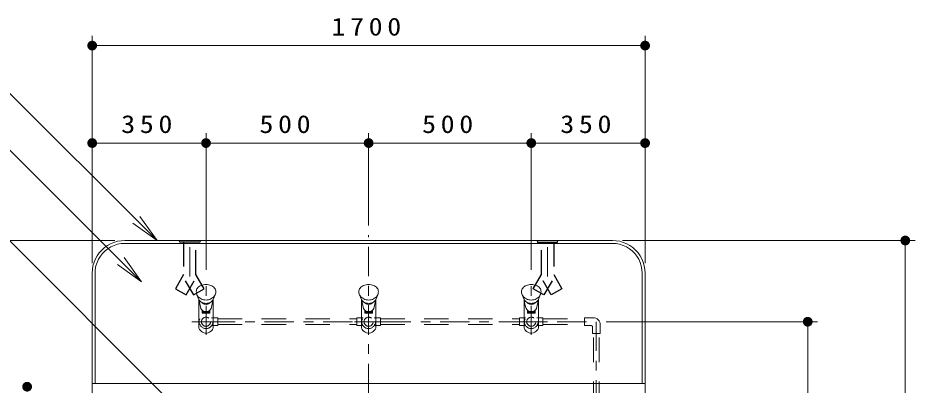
# Model space of a CAD drawing. Units: millimetres on the paper, scale 1:30. Extents: x -385 to 0, y 0 to 267.
# Drawn here: x -335.1 to -243.2, y 123.6 to 161.3 of the extents above; entities that cross this region are included whole.
import ezdxf

# ---------------------------------------------------------------- set-up
doc = ezdxf.new("R2010")
doc.units = ezdxf.units.MM
doc.linetypes.add('USER1', pattern=[4.5, 2.5, -2])
doc.linetypes.add('USER2', pattern=[6, 3, -1, 1, -1])
doc.layers.add('LY_1', color=7, linetype='Continuous', lineweight=13)
doc.styles.add('ＭＳ ゴシック', font='')
doc.styles.get('ＭＳ ゴシック').set_extended_font_data('MS Gothic')

# ---------------------------------------------------------------- blocks, each defined once
blk = doc.blocks.new('filled_dot')
at = {"color": 0, "linetype": 'Continuous', "lineweight": -2, "const_width": 1.25}
blk.add_lwpolyline([(-0.625, 0, 1), (0.625, 0, 1)], format="xyb", close=True, dxfattribs=at)
blk = doc.blocks.new('open_arrow')
at = {"color": 0, "linetype": 'Continuous', "lineweight": -2}
blk.add_lwpolyline([(7.5, 1.25), (0, 0), (7.5, -1.25)], dxfattribs=at)

msp = doc.modelspace()

# ---------------------------------------------------------------- linework, layer by layer
at = {"layer": 'LY_1'}
for p, q in [((-327.527, 149.423), (-327.527, 159.423)), ((-270.861, 149.423), (-270.861, 159.423)), ((-320.881, 138.423), (-340.612, 158.154)), ((-327.527, 158.423), (-270.861, 158.423)), ((-322.47, 134.195), (-338.004, 149.729)), ((-327.527, 136.09), (-327.527, 149.423)), ((-315.861, 135.409), (-315.861, 149.423)), ((-299.194, 139.972), (-299.194, 149.423)), ((-282.527, 135.409), (-282.527, 149.423)), ((-270.861, 136.09), (-270.861, 149.423)), ((-327.527, 148.423), (-315.861, 148.423)), ((-315.861, 148.423), (-299.194, 148.423)), ((-299.194, 148.423), (-282.527, 148.423)), ((-282.527, 148.423), (-270.861, 148.423)), ((-318.408, 120.801), (-338.797, 141.19)), ((-325.194, 138.423), (-355.194, 138.423)), ((-273.194, 138.423), (-243.194, 138.423)), ((-244.194, 138.423), (-244.194, 81.757)), ((-274.861, 130.09), (-253.194, 130.09)), ((-254.194, 130.09), (-254.194, 96.757))]:
    msp.add_line(p, q, dxfattribs=at)
at = {"layer": 'LY_1', "color": 4, "linetype": 'USER2'}
for p, q in [((-299.194, 80.78), (-299.194, 138.972)), ((-315.861, 131.021), (-315.861, 129.159)), ((-299.194, 131.021), (-299.194, 129.159)), ((-282.527, 131.021), (-282.527, 129.159)), ((-314.93, 130.09), (-316.791, 130.09)), ((-298.263, 130.09), (-300.125, 130.09)), ((-281.596, 130.09), (-283.458, 130.09))]:
    msp.add_line(p, q, dxfattribs=at)
at = {"layer": 'LY_1', "color": 253, "linetype": 'USER2'}
for p, q in [((-317.527, 134.734), (-317.527, 138.623)), ((-280.861, 134.734), (-280.861, 138.623)), ((-315.861, 128.733), (-315.861, 134.409)), ((-299.194, 128.733), (-299.194, 134.409)), ((-282.527, 128.733), (-282.527, 134.409)), ((-314.31, 130.09), (-317.411, 130.09)), ((-297.643, 130.09), (-300.744, 130.09)), ((-280.977, 130.09), (-284.078, 130.09))]:
    msp.add_line(p, q, dxfattribs=at)
at = {"layer": 'LY_1', "color": 253}
for p, q in [((-316.261, 130.975), (-316.261, 131.276)), ((-316.261, 131.144), (-315.461, 131.144)), ((-316.261, 131.044), (-315.461, 131.044)), ((-316.261, 130.975), (-315.461, 130.975)), ((-315.461, 130.975), (-315.461, 131.276)), ((-299.594, 130.975), (-299.594, 131.276)), ((-299.594, 131.144), (-298.794, 131.144)), ((-299.594, 131.044), (-298.794, 131.044)), ((-299.594, 130.975), (-298.794, 130.975)), ((-298.794, 130.975), (-298.794, 131.276)), ((-282.927, 130.975), (-282.927, 131.276)), ((-282.927, 131.144), (-282.127, 131.144)), ((-282.927, 131.044), (-282.127, 131.044)), ((-282.927, 130.975), (-282.127, 130.975)), ((-282.127, 130.975), (-282.127, 131.276)), ((-270.861, 123.757), (-327.527, 123.757))]:
    msp.add_line(p, q, dxfattribs=at)
at = {"layer": 'LY_1', "color": 4, "linetype": 'USER1'}
for p, q in [((-314.661, 130.39), (-300.394, 130.39)), ((-314.661, 129.79), (-300.394, 129.79)), ((-297.994, 130.39), (-283.727, 130.39)), ((-297.994, 129.79), (-283.727, 129.79)), ((-281.327, 130.39), (-277.061, 130.39)), ((-281.327, 129.79), (-277.061, 129.79)), ((-276.161, 85.457), (-276.161, 128.89)), ((-275.561, 85.457), (-275.561, 128.89))]:
    msp.add_line(p, q, dxfattribs=at)
at = {"layer": 'LY_1'}
msp.add_lwpolyline([(-327.527, 82.057), (-327.527, 135.09), (-327.506, 135.463), (-327.444, 135.832), (-327.34, 136.191), (-327.197, 136.536), (-327.016, 136.864), (-326.8, 137.168), (-326.551, 137.447), (-326.272, 137.696), (-325.967, 137.913), (-325.64, 138.093), (-325.295, 138.236), (-324.936, 138.34), (-324.567, 138.403), (-324.194, 138.423), (-274.194, 138.423), (-273.821, 138.403), (-273.452, 138.34), (-273.093, 138.236), (-272.748, 138.093), (-272.42, 137.913), (-272.116, 137.696), (-271.837, 137.447), (-271.588, 137.168), (-271.371, 136.864), (-271.191, 136.536), (-271.048, 136.191), (-270.944, 135.832), (-270.881, 135.463), (-270.861, 135.09), (-270.861, 82.057)], dxfattribs=at)
at = {"layer": 'LY_1', "color": 253}
for points in [[(-327.227, 123.757), (-327.227, 135.09), (-327.205, 135.456), (-327.139, 135.816), (-327.03, 136.166), (-326.88, 136.5), (-326.69, 136.813), (-326.464, 137.102), (-326.205, 137.361), (-325.917, 137.587), (-325.604, 137.776), (-325.27, 137.926), (-324.92, 138.035), (-324.559, 138.101), (-324.194, 138.123), (-274.194, 138.123), (-273.828, 138.101), (-273.468, 138.035), (-273.118, 137.926), (-272.784, 137.776), (-272.471, 137.587), (-272.182, 137.361), (-271.923, 137.102), (-271.697, 136.813), (-271.508, 136.5), (-271.358, 136.166), (-271.249, 135.816), (-271.183, 135.456), (-271.161, 135.09), (-271.161, 123.757)], [(-316.787, 132.857), (-316.603, 132.376), (-316.554, 132.296), (-316.495, 132.224), (-316.426, 132.161), (-316.348, 132.105), (-316.263, 132.06), (-316.174, 132.024), (-316.072, 131.996), (-315.967, 131.979), (-315.861, 131.973), (-315.754, 131.979), (-315.649, 131.996), (-315.547, 132.024), (-315.458, 132.06), (-315.373, 132.105), (-315.295, 132.161), (-315.226, 132.224), (-315.167, 132.296), (-315.118, 132.376), (-314.934, 132.857)], [(-300.12, 132.857), (-299.936, 132.376), (-299.887, 132.296), (-299.828, 132.224), (-299.76, 132.161), (-299.681, 132.105), (-299.597, 132.06), (-299.507, 132.024), (-299.405, 131.996), (-299.3, 131.979), (-299.194, 131.973), (-299.088, 131.979), (-298.983, 131.996), (-298.88, 132.024), (-298.791, 132.06), (-298.707, 132.105), (-298.628, 132.161), (-298.56, 132.224), (-298.5, 132.296), (-298.452, 132.376), (-298.268, 132.857)], [(-283.453, 132.857), (-283.269, 132.376), (-283.221, 132.296), (-283.162, 132.224), (-283.093, 132.161), (-283.014, 132.105), (-282.93, 132.06), (-282.841, 132.024), (-282.738, 131.996), (-282.633, 131.979), (-282.527, 131.973), (-282.421, 131.979), (-282.316, 131.996), (-282.214, 132.024), (-282.124, 132.06), (-282.04, 132.105), (-281.962, 132.161), (-281.893, 132.224), (-281.834, 132.296), (-281.785, 132.376), (-281.601, 132.857)], [(-316.594, 132.36), (-316.54, 132.049), (-316.472, 131.741), (-316.391, 131.437), (-316.318, 131.332), (-316.223, 131.247), (-316.111, 131.186), (-315.988, 131.153), (-315.861, 131.148), (-315.733, 131.153), (-315.61, 131.186), (-315.498, 131.247), (-315.403, 131.332), (-315.33, 131.437), (-315.249, 131.741), (-315.181, 132.049), (-315.127, 132.36)], [(-316.594, 132.36), (-316.594, 129.424), (-316.529, 129.294), (-316.441, 129.179), (-316.334, 129.082), (-316.21, 129.006), (-316.075, 128.953), (-315.933, 128.927), (-315.788, 128.927), (-315.646, 128.953), (-315.511, 129.006), (-315.387, 129.082), (-315.28, 129.179), (-315.192, 129.294), (-315.127, 129.424), (-315.127, 132.36)], [(-316.293, 132.074), (-316.257, 132.03), (-316.214, 131.991), (-316.165, 131.956), (-316.112, 131.927), (-316.057, 131.905), (-315.992, 131.888), (-315.927, 131.877), (-315.861, 131.873), (-315.794, 131.877), (-315.729, 131.888), (-315.665, 131.905), (-315.609, 131.927), (-315.556, 131.956), (-315.507, 131.991), (-315.464, 132.03), (-315.428, 132.074)], [(-299.927, 132.36), (-299.873, 132.049), (-299.805, 131.741), (-299.724, 131.437), (-299.651, 131.332), (-299.556, 131.247), (-299.444, 131.186), (-299.321, 131.153), (-299.194, 131.148), (-299.066, 131.153), (-298.943, 131.186), (-298.831, 131.247), (-298.736, 131.332), (-298.663, 131.437), (-298.582, 131.741), (-298.515, 132.049), (-298.461, 132.36)], [(-299.927, 132.36), (-299.927, 129.424), (-299.862, 129.294), (-299.774, 129.179), (-299.667, 129.082), (-299.544, 129.006), (-299.409, 128.953), (-299.266, 128.927), (-299.121, 128.927), (-298.979, 128.953), (-298.844, 129.006), (-298.721, 129.082), (-298.613, 129.179), (-298.526, 129.294), (-298.461, 129.424), (-298.461, 132.36)], [(-299.627, 132.074), (-299.59, 132.03), (-299.547, 131.991), (-299.498, 131.956), (-299.446, 131.927), (-299.39, 131.905), (-299.326, 131.888), (-299.26, 131.877), (-299.194, 131.873), (-299.128, 131.877), (-299.062, 131.888), (-298.998, 131.905), (-298.942, 131.927), (-298.889, 131.956), (-298.84, 131.991), (-298.798, 132.03), (-298.761, 132.074)], [(-283.261, 132.36), (-283.206, 132.049), (-283.139, 131.741), (-283.058, 131.437), (-282.985, 131.332), (-282.89, 131.247), (-282.778, 131.186), (-282.655, 131.153), (-282.527, 131.148), (-282.4, 131.153), (-282.277, 131.186), (-282.165, 131.247), (-282.07, 131.332), (-281.997, 131.437), (-281.916, 131.741), (-281.848, 132.049), (-281.794, 132.36)], [(-283.261, 132.36), (-283.261, 129.424), (-283.195, 129.294), (-283.108, 129.179), (-283, 129.082), (-282.877, 129.006), (-282.742, 128.953), (-282.6, 128.927), (-282.455, 128.927), (-282.312, 128.953), (-282.177, 129.006), (-282.054, 129.082), (-281.947, 129.179), (-281.859, 129.294), (-281.794, 129.424), (-281.794, 132.36)], [(-282.96, 132.074), (-282.923, 132.03), (-282.881, 131.991), (-282.832, 131.956), (-282.779, 131.927), (-282.723, 131.905), (-282.659, 131.888), (-282.594, 131.877), (-282.527, 131.873), (-282.461, 131.877), (-282.395, 131.888), (-282.331, 131.905), (-282.275, 131.927), (-282.223, 131.956), (-282.174, 131.991), (-282.131, 132.03), (-282.094, 132.074)]]:
    msp.add_lwpolyline(points, dxfattribs=at)
at = {"layer": 'LY_1', "color": 253, "linetype": 'USER1', "lineweight": 25}
for points in [[(-317.991, 134.29), (-317.158, 132.847), (-316.061, 133.48), (-316.894, 134.923), (-316.894, 138.257), (-318.161, 138.257), (-318.161, 134.923), (-318.994, 133.48), (-317.897, 132.847), (-317.064, 134.29)], [(-316.461, 138.423), (-316.494, 138.257), (-318.561, 138.257), (-318.594, 138.423)], [(-280.397, 134.29), (-281.23, 132.847), (-282.327, 133.48), (-281.494, 134.923), (-281.494, 138.257), (-280.227, 138.257), (-280.227, 134.923), (-279.394, 133.48), (-280.491, 132.847), (-281.324, 134.29)], [(-281.927, 138.423), (-281.894, 138.257), (-279.827, 138.257), (-279.794, 138.423)]]:
    msp.add_lwpolyline(points, dxfattribs=at)
at = {"layer": 'LY_1', "color": 253}
for points in [[(-316.861, 133.183), (-316.852, 133.071), (-316.827, 132.962), (-316.787, 132.857), (-316.727, 132.751), (-316.654, 132.654), (-316.568, 132.568), (-316.47, 132.493), (-316.363, 132.43), (-316.249, 132.381), (-316.123, 132.344), (-315.992, 132.321), (-315.861, 132.313), (-315.729, 132.321), (-315.598, 132.344), (-315.472, 132.381), (-315.358, 132.43), (-315.252, 132.493), (-315.153, 132.568), (-315.067, 132.654), (-314.994, 132.751), (-314.934, 132.857), (-314.894, 132.962), (-314.869, 133.071), (-314.861, 133.183), (-314.869, 133.276), (-314.892, 133.366), (-314.931, 133.45), (-314.993, 133.544), (-315.068, 133.627), (-315.153, 133.7), (-315.251, 133.763), (-315.356, 133.815), (-315.465, 133.855), (-315.595, 133.887), (-315.727, 133.907), (-315.861, 133.913), (-315.994, 133.907), (-316.126, 133.887), (-316.256, 133.855), (-316.365, 133.815), (-316.47, 133.763), (-316.568, 133.7), (-316.653, 133.627), (-316.728, 133.544), (-316.79, 133.45), (-316.829, 133.366), (-316.853, 133.276)], [(-300.194, 133.183), (-300.186, 133.071), (-300.161, 132.962), (-300.12, 132.857), (-300.06, 132.751), (-299.987, 132.654), (-299.901, 132.568), (-299.803, 132.493), (-299.696, 132.43), (-299.583, 132.381), (-299.456, 132.344), (-299.326, 132.321), (-299.194, 132.313), (-299.062, 132.321), (-298.932, 132.344), (-298.805, 132.381), (-298.692, 132.43), (-298.585, 132.493), (-298.487, 132.568), (-298.401, 132.654), (-298.327, 132.751), (-298.268, 132.857), (-298.227, 132.962), (-298.202, 133.071), (-298.194, 133.183), (-298.202, 133.276), (-298.226, 133.366), (-298.264, 133.45), (-298.326, 133.544), (-298.401, 133.627), (-298.487, 133.7), (-298.585, 133.763), (-298.689, 133.815), (-298.799, 133.855), (-298.928, 133.887), (-299.06, 133.907), (-299.194, 133.913), (-299.327, 133.907), (-299.459, 133.887), (-299.589, 133.855), (-299.699, 133.815), (-299.803, 133.763), (-299.901, 133.7), (-299.987, 133.627), (-300.061, 133.544), (-300.123, 133.45), (-300.162, 133.366), (-300.186, 133.276)], [(-283.527, 133.183), (-283.519, 133.071), (-283.494, 132.962), (-283.453, 132.857), (-283.394, 132.751), (-283.32, 132.654), (-283.234, 132.568), (-283.136, 132.493), (-283.03, 132.43), (-282.916, 132.381), (-282.789, 132.344), (-282.659, 132.321), (-282.527, 132.313), (-282.395, 132.321), (-282.265, 132.344), (-282.138, 132.381), (-282.025, 132.43), (-281.918, 132.493), (-281.82, 132.568), (-281.734, 132.654), (-281.661, 132.751), (-281.601, 132.857), (-281.56, 132.962), (-281.536, 133.071), (-281.527, 133.183), (-281.535, 133.276), (-281.559, 133.366), (-281.598, 133.45), (-281.66, 133.544), (-281.734, 133.627), (-281.82, 133.7), (-281.918, 133.763), (-282.022, 133.815), (-282.132, 133.855), (-282.262, 133.887), (-282.394, 133.907), (-282.527, 133.913), (-282.661, 133.907), (-282.793, 133.887), (-282.922, 133.855), (-283.032, 133.815), (-283.136, 133.763), (-283.234, 133.7), (-283.32, 133.627), (-283.395, 133.544), (-283.457, 133.45), (-283.496, 133.366), (-283.519, 133.276)]]:
    msp.add_lwpolyline(points, close=True, dxfattribs=at)
at = {"layer": 'LY_1'}
for points in [[(-314.934, 132.857), (-314.894, 132.962), (-314.869, 133.071), (-314.861, 133.183), (-314.869, 133.276), (-314.892, 133.366), (-314.931, 133.45), (-314.993, 133.544), (-315.068, 133.627), (-315.153, 133.7), (-315.251, 133.763), (-315.356, 133.815), (-315.465, 133.855), (-315.595, 133.887), (-315.727, 133.907), (-315.861, 133.913), (-315.994, 133.907), (-316.126, 133.887), (-316.256, 133.855), (-316.365, 133.815), (-316.47, 133.763), (-316.568, 133.7), (-316.653, 133.627), (-316.728, 133.544), (-316.79, 133.45), (-316.829, 133.366), (-316.853, 133.276), (-316.861, 133.183), (-316.852, 133.071), (-316.827, 132.962), (-316.787, 132.857), (-316.603, 132.376), (-316.598, 132.368), (-316.594, 132.36), (-316.594, 129.423), (-316.529, 129.294), (-316.441, 129.179), (-316.334, 129.082), (-316.21, 129.005), (-316.075, 128.953), (-315.933, 128.927), (-315.788, 128.927), (-315.646, 128.953), (-315.511, 129.005), (-315.387, 129.082), (-315.28, 129.179), (-315.192, 129.294), (-315.127, 129.423), (-315.127, 132.36), (-315.123, 132.368), (-315.118, 132.376)], [(-298.268, 132.857), (-298.227, 132.962), (-298.202, 133.071), (-298.194, 133.183), (-298.202, 133.276), (-298.226, 133.366), (-298.264, 133.45), (-298.326, 133.544), (-298.401, 133.627), (-298.487, 133.7), (-298.585, 133.763), (-298.689, 133.815), (-298.799, 133.855), (-298.928, 133.887), (-299.06, 133.907), (-299.194, 133.913), (-299.327, 133.907), (-299.459, 133.887), (-299.589, 133.855), (-299.699, 133.815), (-299.803, 133.763), (-299.901, 133.7), (-299.987, 133.627), (-300.061, 133.544), (-300.123, 133.45), (-300.162, 133.366), (-300.186, 133.276), (-300.194, 133.183), (-300.186, 133.071), (-300.161, 132.962), (-300.12, 132.857), (-299.936, 132.376), (-299.932, 132.368), (-299.927, 132.36), (-299.927, 129.423), (-299.862, 129.294), (-299.774, 129.179), (-299.667, 129.082), (-299.544, 129.005), (-299.409, 128.953), (-299.266, 128.927), (-299.121, 128.927), (-298.979, 128.953), (-298.844, 129.005), (-298.721, 129.082), (-298.613, 129.179), (-298.526, 129.294), (-298.461, 129.423), (-298.461, 132.36), (-298.456, 132.368), (-298.452, 132.376)], [(-281.601, 132.857), (-281.56, 132.962), (-281.536, 133.071), (-281.527, 133.183), (-281.535, 133.276), (-281.559, 133.366), (-281.598, 133.45), (-281.66, 133.544), (-281.734, 133.627), (-281.82, 133.7), (-281.918, 133.763), (-282.022, 133.815), (-282.132, 133.855), (-282.262, 133.887), (-282.394, 133.907), (-282.527, 133.913), (-282.661, 133.907), (-282.793, 133.887), (-282.922, 133.855), (-283.032, 133.815), (-283.136, 133.763), (-283.234, 133.7), (-283.32, 133.627), (-283.395, 133.544), (-283.457, 133.45), (-283.496, 133.366), (-283.519, 133.276), (-283.527, 133.183), (-283.519, 133.071), (-283.494, 132.962), (-283.453, 132.857), (-283.269, 132.376), (-283.265, 132.368), (-283.261, 132.36), (-283.261, 129.423), (-283.195, 129.294), (-283.108, 129.179), (-283, 129.082), (-282.877, 129.005), (-282.742, 128.953), (-282.6, 128.927), (-282.455, 128.927), (-282.312, 128.953), (-282.177, 129.005), (-282.054, 129.082), (-281.947, 129.179), (-281.859, 129.294), (-281.794, 129.423), (-281.794, 132.36), (-281.789, 132.368), (-281.785, 132.376)]]:
    msp.add_lwpolyline(points, close=True, dxfattribs=at)
at = {"layer": 'LY_1', "color": 4, "linetype": 'USER2'}
msp.add_lwpolyline([(-315.861, 130.09), (-275.861, 130.09), (-275.861, 84.257), (-270.861, 84.257)], dxfattribs=at)
at = {"layer": 'LY_1', "color": 4, "linetype": 'USER1'}
for points in [[(-315.286, 130.49), (-314.661, 130.49), (-314.661, 129.69), (-315.286, 129.69)], [(-299.768, 130.49), (-300.394, 130.49), (-300.394, 129.69), (-299.768, 129.69)], [(-298.619, 130.49), (-297.994, 130.49), (-297.994, 129.69), (-298.619, 129.69)], [(-283.102, 130.49), (-283.727, 130.49), (-283.727, 129.69), (-283.102, 129.69)], [(-281.953, 130.49), (-281.327, 130.49), (-281.327, 129.69), (-281.953, 129.69)]]:
    msp.add_lwpolyline(points, dxfattribs=at)
msp.add_lwpolyline([(-275.461, 128.89), (-275.461, 129.901), (-275.503, 130.042), (-275.572, 130.171), (-275.665, 130.285), (-275.779, 130.379), (-275.909, 130.448), (-276.05, 130.49), (-277.061, 130.49), (-277.061, 129.69), (-276.344, 129.69), (-276.302, 129.679), (-276.272, 129.648), (-276.261, 129.607), (-276.261, 128.89)], close=True, dxfattribs=at)
for centre, radius in [((-315.861, 130.09), 0.7), ((-299.194, 130.09), 0.7), ((-282.527, 130.09), 0.7), ((-315.861, 130.09), 0.467), ((-299.194, 130.09), 0.467), ((-282.527, 130.09), 0.467)]:
    msp.add_circle(centre, radius, dxfattribs=at)

# ---------------------------------------------------------------- block references
at = {"layer": 'LY_1', "xscale": 0.4, "yscale": 0.4}
for p in [(-327.527, 158.423), (-327.527, 148.423), (-315.861, 148.423), (-299.194, 148.423), (-282.527, 148.423)]:
    msp.add_blockref('filled_dot', p, dxfattribs=at)
for name, p, rotation in [('filled_dot', (-270.861, 158.423), 180), ('filled_dot', (-315.861, 148.423), 180), ('filled_dot', (-299.194, 148.423), 180), ('filled_dot', (-282.527, 148.423), 180), ('filled_dot', (-270.861, 148.423), 180), ('open_arrow', (-320.881, 138.423), 135), ('filled_dot', (-244.194, 138.423), 270), ('open_arrow', (-322.47, 134.195), 135), ('filled_dot', (-254.194, 130.09), 270), ('filled_dot', (-334.194, 123.423), 270)]:
    msp.add_blockref(name, p, dxfattribs=dict(at, rotation=rotation))

# ---------------------------------------------------------------- texts
at = {"layer": 'LY_1', "char_height": 1.833, "attachment_point": 8, "style": 'ＭＳ ゴシック'}
for s, insert in [('\\T1.33;\\W1.15;1700', (-299.194, 159.423)), ('\\T1.33;\\W1.15;350', (-321.694, 149.423)), ('\\T1.33;\\W1.15;500', (-307.527, 149.423)), ('\\T1.33;\\W1.15;500', (-290.861, 149.423)), ('\\T1.33;\\W1.15;350', (-276.694, 149.423))]:
    msp.add_mtext(s, dxfattribs=dict(at, insert=insert))

doc.saveas('drawing.dxf')
